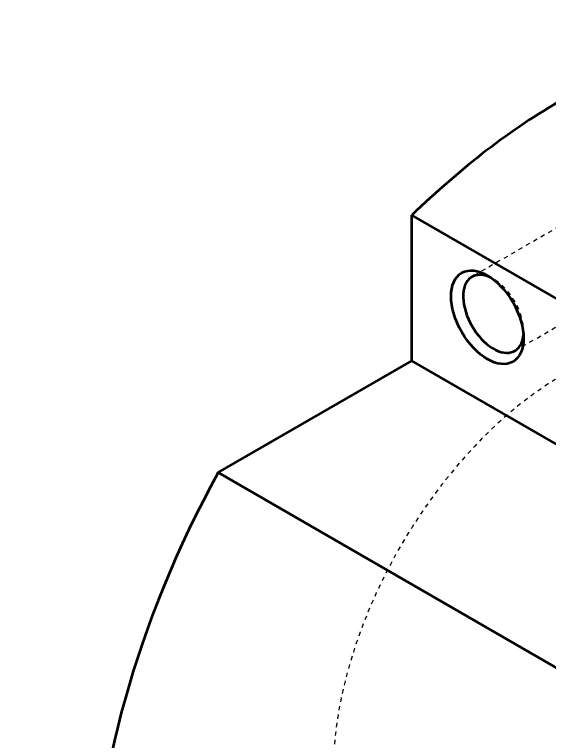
# Model space of a CAD drawing. Header units: millimetres. Extents: x -742 to 742, y -525 to 525.
# Drawn here: x 221.2 to 346, y 91.2 to 261 of the extents above; entities that cross this region are included whole.
import ezdxf

# ---------------------------------------------------------------- set-up
doc = ezdxf.new("R2010")
doc.units = ezdxf.units.MM
doc.linetypes.add('虚线', pattern=[2, 1, -1])
doc.layers.get('0').update_dxf_attribs({"lineweight": 35})
for name, color, linetype, lineweight in [('尺寸线层', 3, 'Continuous', 18), ('粗实线层', 7, 'Continuous', 35), ('虚线层', 6, '虚线', 18)]:
    doc.layers.add(name, color=color, linetype=linetype, lineweight=lineweight)
doc.styles.add('标准', font='', dxfattribs={"width": 0.667})
doc.styles.get('标准').set_extended_font_data('宋体')
doc.dimstyles.new('标准', dxfattribs={"dimscale": 5, "dimtxt": 3.5, "dimasz": 4, "dimexe": 2, "dimexo": 0, "dimtad": 1, "dimdsep": 46, "dimtxsty": '标准', "dimblk": '_CAXARROW', "dimcen": 0, "dimdle": 6, "dimazin": 2, "dimtfac": 0.707107, "dimtdec": 3, "dimtmove": 2, "dimatfit": 3, "dimfxl": 1, "dimfrac": 2, "dimtolj": 1, "dimarcsym": 0})

# ---------------------------------------------------------------- blocks, each defined once
blk = doc.blocks.new('*X15')
for p, q in [((-295.43, -107.93), (-387.35, -54.86)), ((-387.35, -88.92), (-387.35, -54.86)), ((-432.62, -115.05), (-387.35, -88.92)), ((-295.43, -141.99), (-387.35, -88.92)), ((-432.62, -115.05), (-340.7, -168.13))]:
    blk.add_line(p, q)
for centre, major_axis, start_param, end_param in [((-352, -154.24), (-77.5, -134.23), 3.926987, 4.255443), ((-368.26, -77.9), (5, -8.66), 2.451776, 6.973002), ((-352, -154.24), (-77.5, -134.23), 4.75354, 6.242039), ((-260.08, -207.31), (-77.5, -134.23), 4.75354, 6.242039)]:
    blk.add_ellipse(centre, major_axis=major_axis, ratio=0.57735, start_param=start_param, end_param=end_param)
blk.add_ellipse((-369.68, -78.71), major_axis=(6, -10.39), ratio=0.57735)
at = {"layer": '虚线层', "color": 7}
for p, q in [((-340.74, -50.46), (-373.26, -69.23)), ((-363.26, -86.56), (-330.74, -67.78)), ((-368.26, -69.73), (-369.68, -68.91)), ((-361.19, -83.61), (-361.19, -81.98))]:
    blk.add_line(p, q, dxfattribs=at)
for centre, major_axis, start_param, end_param in [((-368.26, -77.9), (5, -8.66), 0.689817, 2.451776), ((-352, -154.24), (38, 65.82), 0.785391, 3.926998)]:
    blk.add_ellipse(centre, major_axis=major_axis, ratio=0.57735, start_param=start_param, end_param=end_param, dxfattribs=at)
blk = doc.blocks.new('*X13')
at = {"color": 0, "linetype": 'ByBlock'}
blk.add_blockref('*X15', (0, 0), dxfattribs=at)
blk = doc.blocks.new('*X27')
at = {"color": 0, "char_height": 17.5, "attachment_point": 1, "rotation": 336.162, "line_spacing_factor": 1.15057, "style": '标准'}
for s, insert, width in [('\\T1.1;2*%%C20', (84.71, 313.21), 314.7242), ('\\T1.1;{\\H0.707107x;+0.02}', (130.25, 303.53), 127.4852), ('\\T1.1;{\\H0.707107x;0}', (130.26, 287.38), 127.4852)]:
    blk.add_mtext(s, dxfattribs=dict(at, insert=insert, width=width))
blk = doc.blocks.new('*X26')
at = {"layer": '尺寸线层'}
for points in [[(-20.51, 334.44), (-39.81, 340.24), (-37.79, 344.81)], [(-2.21, 326.36), (15.07, 315.99), (17.09, 320.56)]]:
    blk.add_hatch(color=0, dxfattribs=at).paths.add_polyline_path(points, flags=0)
at = {"layer": '尺寸线层', "color": 0}
blk.add_line((147.34, 260.28), (-47.95, 346.57), dxfattribs=at)
blk.add_blockref('*X27', (0, 0), dxfattribs=at)
blk = doc.blocks.new('_CAXARROW')
blk.add_hatch(color=0).paths.add_polyline_path([(0, 0), (-1, 0.125), (-1, -0.125)], flags=0)
blk = doc.blocks.new('*X32')
at = {"color": 0, "char_height": 17.5, "attachment_point": 1, "rotation": 13.9026, "line_spacing_factor": 1.15057, "style": '标准'}
for s, insert, width in [('\\T1.1;{\\H0.707107x;+0.02}', (118.89, 136.28), 127.4852), ('\\T1.1;2*%%C20', (76.95, 116.06), 314.7242), ('\\T1.1;{\\H0.707107x;0}', (128.78, 123.51), 127.4852)]:
    blk.add_mtext(s, dxfattribs=dict(at, insert=insert, width=width))
blk = doc.blocks.new('*X31')
at = {"layer": '尺寸线层'}
for points in [[(-1.65, 72.8), (18.36, 75.18), (17.16, 80.04)], [(-21.07, 68), (-39.88, 60.77), (-41.08, 65.62)]]:
    blk.add_hatch(color=0, dxfattribs=at).paths.add_polyline_path(points, flags=0)
at = {"layer": '尺寸线层', "color": 0}
blk.add_line((158.88, 112.54), (-50.19, 60.79), dxfattribs=at)
blk.add_blockref('*X32', (0, 0), dxfattribs=at)

msp = doc.modelspace()

# ---------------------------------------------------------------- block references
at = {"layer": '粗实线层'}
msp.add_blockref('*X13', (701.402, 268.935), dxfattribs=at)

# ---------------------------------------------------------------- dimensions: what is measured, and where the dimension line sits
at = {"layer": '尺寸线层'}
for p1, p2, override, picture, middle in [((-20.508, 334.442), (-2.214, 326.359), {"dimpost": '2*%%C<>', "dimsah": 1, "dimtol": 1, "dimtp": 0.02, "dimtm": 0, "dimtfill": 1, "dimtzin": 8}, '*X26', (111.359, 276.177)), ((-21.068, 67.998), (-1.654, 72.803), {"dimpost": '2*%%C<>', "dimsah": 1, "dimtol": 1, "dimtp": 0.02, "dimtm": 0, "dimtfill": 1, "dimtzin": 8, "dimarcsym": 0}, '*X31', (120.69, 103.086))]:
    dim = msp.add_diameter_dim_2p(p1=p1, p2=p2, dimstyle='标准', override=override, dxfattribs=at)
    dim.commit()
    dim.dimension.update_dxf_attribs({"geometry": picture, "text_midpoint": middle, "dimtype": 163})

doc.saveas('drawing.dxf')
